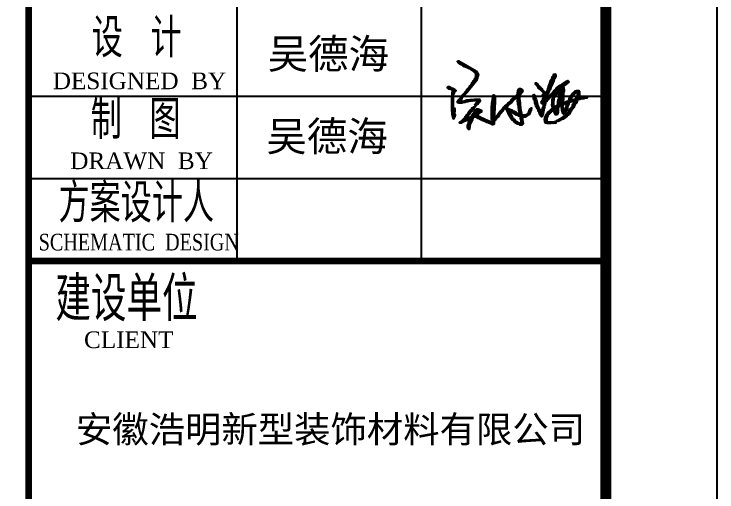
# Model space of a CAD drawing. Extents: x 14207793 to 14719554, y -1675802 to -1228715.
# Drawn here: x 14262700 to 14267167, y -1300814 to -1297776 of the extents above; entities that cross this region are included whole.
import ezdxf
from ezdxf.enums import TextEntityAlignment as Align

# ---------------------------------------------------------------- set-up
doc = ezdxf.new("R2010")
doc.units = 0
doc.header["$LTSCALE"] = 500
doc.header["$MEASUREMENT"] = 0
doc.layers.get('0').update_dxf_attribs({"linetype": 'CONTINUOUS'})
doc.layers.add('PUB_TITLE', color=4, linetype='CONTINUOUS')
doc.layers.add('TEXT', color=7, linetype='CONTINUOUS')
doc.styles.add('GHF', font='TIMES.TTF')
doc.styles.add('GL-H', font='simhei.ttf')
doc.styles.add('HZ', font='txt', dxfattribs={"width": 0.8, "bigfont": 'hztxt'})

# ---------------------------------------------------------------- blocks, each defined once
blk = doc.blocks.new('A$C334A6C43')
at = {"ltscale": 0.333333}
h = blk.add_hatch(dxfattribs=at)
h.set_pattern_fill('ANSI31', color=6, scale=240, style=0)
h.set_pattern_definition([(45, (-85016923.297, 23698189.083), (-21.213203436, 21.213203436), [])])
h.paths.add_polyline_path([(79, -690), (51, -725), (31, -773), (16, -808), (-41, -873), (-76, -937), (-117, -987), (-179, -1063), (-229, -1108), (-259, -1162), (-304, -1230), (-354, -1300), (-396, -1340), (-431, -1370), (-444, -1408), (-444, -1453), (-526, -1502), (-571, -1575), (-601, -1620), (-651, -1655), (-694, -1703), (-719, -1735), (-754, -1765), (-790, -1805), (-799, -1848), (-841, -1898), (-894, -1950), (-1025, -2113), (-1066, -2155), (-1081, -2208), (-1156, -2288), (-1134, -2338), (-1126, -2374), (-1071, -2385), (-1034, -2392), (-1001, -2390), (-899, -2390), (-833, -2392), (-747, -2374), (-679, -2360), (-581, -2340), (-524, -2323), (-446, -2308), (-369, -2298), (-311, -2285), (-237, -2248), (-159, -2245), (-106, -2242), (86, -2235), (134, -2235), (181, -2216), (293, -2216), (351, -2248), (321, -2303), (264, -2348), (254, -2392), (231, -2418), (171, -2485), (139, -2548), (211, -2629), (276, -2535), (386, -2440), (489, -2323), (531, -2220), (526, -2112), (436, -2108), (334, -2102), (151, -2095), (-56, -2123), (-231, -2138), (-451, -2160), (-699, -2245), (-916, -2245), (-826, -2028), (-458, -1628), (-129, -1228), (281, -728), (419, -270), (236, 2), (-1054, 755), (-1131, 722), (-1139, 685), (-1094, 612), (-1061, 572), (-1014, 545), (-949, 502), (-916, 465), (-861, 442), (-800, 418), (-744, 385), (-611, 308), (-550, 282), (-486, 258), (-414, 230), (-334, 185), (-156, 92), (-71, 42), (71, -42), (121, -118), (195, -137), (211, -230), (226, -318), (214, -382), (214, -428), (196, -488), (156, -563), (119, -620)])
h.paths.add_polyline_path([(-1589, -1995), (-1601, -2068), (-1601, -2185), (-1601, -2288), (-1601, -2373), (-1596, -2470), (-1596, -2540), (-1589, -2698), (-1589, -2795), (-1589, -2860), (-1579, -3008), (-1571, -3058), (-1571, -3155), (-1566, -3215), (-1556, -3265), (-1531, -3323), (-1511, -3392), (-1501, -3505), (-1456, -3570), (-1401, -3550), (-1374, -3485), (-1329, -3433), (-1299, -3288), (-1334, -3210), (-1334, -3150), (-1349, -3068), (-1324, -2993), (-1324, -2835), (-1354, -2785), (-1408, -2817), (-1451, -2713), (-1446, -2638), (-1446, -2533), (-1451, -2415), (-1451, -2312), (-1451, -2213), (-1451, -2110), (-1451, -1985), (-1446, -1918), (-1446, -1808), (-1376, -1660), (-1334, -1570), (-1279, -1498), (-1245, -1453), (-1324, -1405), (-1429, -1333), (-1464, -1315), (-1516, -1298), (-1559, -1273), (-1644, -1228), (-1676, -1220), (-1734, -1190), (-1824, -1190), (-1869, -1198), (-1911, -1260), (-1846, -1304), (-1783, -1347), (-1716, -1333), (-1636, -1380), (-1561, -1424), (-1511, -1455), (-1541, -1532), (-1564, -1650), (-1576, -1708), (-1571, -1838), (-1589, -1885), (-1589, -1938)])
h.paths.add_polyline_path([(2339, -2640), (2289, -2703), (2239, -2800), (2146, -2862), (2091, -2938), (2056, -2972), (2036, -3002), (1994, -3040), (1961, -3083), (1933, -3119), (1889, -3185), (1816, -3292), (1799, -3348), (1729, -3403), (1674, -3465), (1619, -3505), (1619, -3462), (1619, -3388), (1619, -3325), (1619, -3288), (1609, -3240), (1599, -3200), (1619, -3115), (1619, -3040), (1621, -2968), (1624, -2925), (1629, -2848), (1629, -2788), (1631, -2608), (1644, -2528), (1654, -2448), (1646, -2355), (1659, -2293), (1661, -2251), (1664, -2195), (1669, -2080), (1669, -1990), (1656, -1913), (1656, -1860), (1601, -1802), (1541, -1785), (1486, -1942), (1456, -2150), (1416, -2410), (1414, -2510), (1389, -2678), (1389, -2798), (1374, -2930), (1374, -3080), (1374, -3238), (1379, -3450), (1384, -3525), (1391, -3598), (1411, -3685), (1429, -3755), (1379, -3772), (1264, -3740), (1096, -3668), (911, -3592), (766, -3520), (574, -3435), (309, -3303), (309, -3233), (399, -3233), (441, -3161), (509, -3128), (641, -3063), (641, -2982), (641, -2915), (559, -2885), (474, -2855), (406, -2831), (351, -2825), (279, -2817), (249, -2850), (199, -2905), (144, -2982), (91, -3068), (31, -3152), (-71, -3285), (-71, -3375), (-194, -3408), (-326, -3462), (-471, -3534), (-539, -3534), (-474, -3480), (-386, -3408), (-344, -3303), (-249, -3208), (-141, -3058), (-2, -2935), (84, -2812), (211, -2629), (41, -2665), (-14, -2713), (-66, -2743), (-66, -2810), (-126, -2870), (-222, -2945), (-264, -3003), (-331, -3096), (-376, -3158), (-416, -3212), (-459, -3248), (-481, -3305), (-566, -3383), (-571, -3433), (-621, -3488), (-664, -3540), (-741, -3610), (-799, -3673), (-854, -3708), (-879, -3738), (-931, -3765), (-937, -3795), (-986, -3810), (-959, -3898), (-931, -3898), (-864, -3893), (-811, -3865), (-766, -3838), (-721, -3805), (-694, -3785), (-619, -3768), (-586, -3745), (-536, -3730), (-499, -3713), (-449, -3685), (-419, -3670), (-369, -3648), (-339, -3618), (-311, -3575), (-231, -3572), (-261, -3633), (-284, -3683), (-294, -3745), (-316, -3822), (-321, -3893), (-381, -3990), (-404, -4060), (-404, -4158), (-404, -4220), (-391, -4270), (-334, -4356), (-269, -4368), (-256, -4298), (-231, -4172), (-224, -4123), (-181, -3925), (-111, -3778), (-45, -3691), (-29, -3633), (-16, -3585), (-1, -3530), (34, -3488), (66, -3440), (114, -3440), (191, -3440), (239, -3443), (271, -3458), (304, -3480), (336, -3505), (381, -3535), (446, -3553), (529, -3588), (599, -3637), (631, -3650), (709, -3683), (751, -3720), (824, -3738), (879, -3768), (939, -3782), (979, -3820), (1021, -3840), (1126, -3858), (1199, -3895), (1249, -3908), (1306, -3925), (1369, -3957), (1396, -3972), (1462, -4010), (1534, -3985), (1576, -3970), (1586, -3925), (1591, -3868), (1594, -3800), (1616, -3765), (1659, -3680), (1679, -3653), (1689, -3620), (1764, -3568), (1826, -3478), (1919, -3400), (1959, -3330), (1984, -3263), (2029, -3218), (2074, -3172), (2139, -3108), (2171, -3045), (2216, -2985), (2249, -2940), (2314, -2875), (2352, -2826), (2389, -2810), (2464, -2776), (2481, -2776), (2516, -2670), (2569, -2643), (2631, -2590), (2684, -2525), (2736, -2465), (2821, -2412), (2894, -2353), (2926, -2298), (2984, -2245), (3034, -2188), (3066, -2158), (3099, -2138), (3129, -2102), (3161, -2072), (3186, -2040), (3241, -2000), (3264, -1968), (3278, -1946), (3302, -1941), (3309, -1970), (3319, -2012), (3318, -2042), (3316, -2088), (3314, -2170), (3324, -2220), (3329, -2283), (3351, -2370), (3351, -2428), (3349, -2482), (3369, -2580), (3394, -2610), (3394, -2670), (3391, -2755), (3415, -2824), (3416, -2858), (3419, -2910), (3446, -2988), (3491, -3130), (3491, -3193), (3412, -3180), (3336, -3143), (3281, -3115), (3186, -3053), (3139, -3018), (3104, -3002), (3056, -3006), (3031, -2985), (2955, -2921), (2894, -2895), (2811, -2860), (2711, -2833), (2659, -2810), (2616, -2790), (2551, -2758), (2499, -2755), (2464, -2798), (2464, -2838), (2479, -2875), (2514, -2928), (2562, -3002), (2579, -3040), (2604, -3095), (2626, -3150), (2654, -3208), (2674, -3258), (2694, -3305), (2719, -3338), (2744, -3383), (2771, -3420), (2794, -3465), (2816, -3505), (2854, -3560), (2904, -3615), (2929, -3660), (2964, -3700), (3016, -3745), (3059, -3798), (3091, -3828), (3134, -3850), (3181, -3883), (3216, -3905), (3257, -3948), (3326, -3960), (3397, -3972), (3444, -3992), (3484, -4010), (3504, -4042), (3536, -4042), (3604, -4042), (3669, -4010), (3711, -3963), (3729, -3883), (3724, -3792), (3716, -3750), (3701, -3688), (3694, -3638), (3694, -3588), (3679, -3445), (3721, -3453), (3771, -3438), (3846, -3433), (3889, -3433), (3972, -3399), (4064, -3335), (4114, -3300), (4184, -3263), (4211, -3223), (4229, -3175), (4269, -3098), (4284, -3053), (4341, -2968), (4363, -2760), (4243, -2856), (4221, -2908), (4164, -3040), (4146, -3108), (4074, -3193), (3969, -3273), (3749, -3273), (3654, -3273), (3626, -3215), (3616, -3130), (3601, -3030), (3564, -2930), (3552, -2794), (3539, -2705), (3525, -2615), (3516, -2515), (3509, -2433), (3509, -2375), (3504, -2290), (3496, -2188), (3479, -2085), (3479, -2035), (3479, -1880), (3499, -1778), (3499, -1738), (3563, -1729), (3621, -1660), (3684, -1585), (3704, -1488), (3684, -1450), (3654, -1385), (3606, -1333), (3544, -1308), (3439, -1301), (3404, -1352), (3336, -1453), (3314, -1645), (3311, -1762), (3247, -1818), (3145, -1902), (2989, -2030), (2876, -2123), (2838, -2187), (2774, -2248), (2691, -2325), (2609, -2412), (2501, -2518), (2389, -2608)])
h.paths.add_polyline_path([(2706, -2998), (2764, -3030), (2789, -3043), (2831, -3058), (2871, -3078), (2918, -3109), (2954, -3132), (3004, -3165), (3029, -3165), (3059, -3185), (3091, -3208), (3129, -3208), (3151, -3238), (3172, -3266), (3198, -3275), (3226, -3285), (3284, -3305), (3344, -3330), (3366, -3345), (3396, -3370), (3489, -3375), (3529, -3395), (3534, -3443), (3534, -3498), (3544, -3563), (3561, -3628), (3581, -3695), (3589, -3770), (3586, -3825), (3586, -3848), (3546, -3870), (3524, -3870), (3486, -3865), (3451, -3860), (3396, -3848), (3374, -3835), (3341, -3808), (3319, -3795), (3274, -3768), (3224, -3748), (3189, -3722), (3169, -3702), (3144, -3673), (3126, -3642), (3086, -3602), (3041, -3575), (3009, -3528), (2989, -3502), (2969, -3483), (2931, -3415), (2914, -3392), (2889, -3350), (2886, -3318), (2856, -3275), (2816, -3230), (2811, -3200), (2796, -3170), (2776, -3143), (2759, -3112), (2749, -3093), (2739, -3068), (2706, -3030)], flags=16)
h.paths.add_polyline_path([(451, -3002), (431, -3022), (409, -3045), (369, -3073), (319, -3119), (284, -3135), (261, -3145), (183, -3178), (236, -3080), (261, -3050), (296, -3010), (336, -2985), (406, -2952), (426, -2943), (439, -2970)], flags=16)
h.paths.add_polyline_path([(4736, -2152), (4644, -1982), (4639, -1935), (4616, -1850), (4601, -1798), (4561, -1755), (4474, -1778), (4481, -1819), (4486, -1868), (4491, -1918), (4501, -1985), (4511, -2058), (4539, -2130), (4574, -2210), (4601, -2320), (4619, -2388), (4639, -2460), (4666, -2540), (4686, -2600), (4719, -2678), (4751, -2745), (4791, -2810), (4824, -2862), (4846, -2920), (4863, -2975), (4886, -3020), (4929, -3103), (4956, -3170), (4986, -3218), (5004, -3285), (5049, -3362), (5101, -3408), (5151, -3395), (5189, -3353), (5204, -3310), (5224, -3228), (5239, -3180), (5257, -3051), (5264, -3005), (5269, -2972), (5269, -2922), (5284, -2858), (5324, -2728), (5329, -2655), (5366, -2578), (5406, -2360), (5434, -2305), (5494, -2265), (5546, -2213), (5571, -2170), (5616, -2135), (5684, -2078), (5734, -2005), (5806, -1928), (5849, -1880), (5869, -1845), (5904, -1808), (5984, -1743), (6021, -1712), (6054, -1672), (6091, -1615), (6151, -1544), (6202, -1499), (6271, -1438), (6339, -1360), (6359, -1333), (6384, -1293), (6421, -1253), (6449, -1248), (6476, -1220), (6479, -1162), (6574, -1162), (6574, -1255), (6489, -1350), (6366, -1480), (6279, -1570), (6214, -1620), (6179, -1684), (6084, -1778), (6011, -1883), (5959, -1968), (5908, -2121), (5899, -2228), (5886, -2373), (5881, -2540), (5924, -2753), (5869, -2798), (5789, -2880), (5659, -3018), (5561, -3083), (5401, -3315), (5381, -3439), (5359, -3510), (5326, -3605), (5359, -3755), (5404, -3880), (5534, -3918), (5671, -3918), (5796, -3918), (6031, -3893), (6169, -3893), (6201, -3800), (6279, -3763), (6404, -3735), (6559, -3650), (6724, -3585), (6796, -3548), (6879, -3468), (7001, -3368), (7089, -3288), (7159, -3238), (7234, -3132), (7266, -3050), (7299, -2998), (7346, -2938), (7411, -2855), (7459, -2792), (7499, -2720), (7586, -2533), (7619, -2495), (7696, -2400), (7726, -2333), (7783, -2144), (7846, -2138), (7949, -2128), (8054, -2080), (8116, -2080), (8244, -2080), (8354, -2030), (8479, -2030), (8504, -1955), (8457, -1890), (8249, -1898), (8104, -1903), (8041, -1903), (7961, -1960), (7869, -1960), (7909, -1845), (7939, -1770), (7939, -1678), (7931, -1558), (7891, -1465), (7824, -1448), (7714, -1448), (7604, -1495), (7499, -1598), (7414, -1668), (7351, -1743), (7294, -1840), (7206, -1955), (7171, -2048), (7161, -2110), (7056, -2260), (6976, -2260), (6844, -2318), (6704, -2353), (6721, -2265), (6729, -2105), (6729, -2008), (6729, -1890), (6729, -1800), (6729, -1683), (6774, -1566), (6779, -1495), (6779, -1430), (6769, -1253), (6752, -1158), (6824, -1097), (6891, -1040), (7036, -918), (7114, -875), (7151, -802), (7058, -726), (6956, -775), (6884, -810), (6669, -952), (6489, -1063), (6346, -1170), (6216, -1270), (6159, -1355), (6001, -1508), (5871, -1678), (5736, -1785), (5654, -1895), (5571, -2018), (5476, -2035), (5476, -1990), (5521, -1830), (5621, -1635), (5664, -1520), (5736, -1413), (5795, -1245), (5828, -1173), (5894, -1032), (5944, -925), (5994, -818), (6051, -652), (6089, -560), (6159, -408), (6174, -323), (6109, -228), (6031, -233), (5986, -308), (5916, -422), (5871, -565), (5756, -730), (5751, -840), (5714, -925), (5686, -1028), (5621, -1170), (5596, -1268), (5576, -1345), (5556, -1423), (5514, -1510), (5431, -1638), (5376, -1588), (5304, -1530), (5226, -1462), (5171, -1398), (5129, -1315), (5021, -1213), (4954, -1150), (4909, -1078), (4841, -992), (4714, -895), (4651, -890), (4651, -960), (4689, -1022), (4734, -1085), (4826, -1182), (4861, -1280), (4995, -1379), (5084, -1468), (5166, -1550), (5259, -1668), (5278, -1735), (5149, -1813), (5201, -1813), (5355, -1813), (5314, -1880), (5274, -1945), (5221, -2023), (5191, -2095), (5161, -2173), (5084, -2275), (5114, -2345), (5114, -2433), (5211, -2470), (5211, -2412), (5284, -2412), (5249, -2618), (5226, -2680), (5186, -2768), (5166, -2833), (5134, -2935), (5098, -3017), (5114, -3086), (5060, -3086), (5046, -3028), (5025, -2935), (4971, -2855), (4905, -2757), (4884, -2703), (4834, -2575), (4806, -2473), (4781, -2370), (4749, -2280)])
h.paths.add_polyline_path([(6001, -2288), (6006, -2255), (6006, -2220), (6011, -2188), (6014, -2140), (6019, -2102), (6026, -2060), (6031, -2040), (6079, -1980), (6104, -1953), (6144, -1895), (6171, -1855), (6186, -1835), (6194, -1815), (6249, -1760), (6269, -1728), (6289, -1688), (6304, -1665), (6334, -1645), (6334, -1615), (6421, -1542), (6466, -1485), (6479, -1548), (6469, -1605), (6454, -1660), (6454, -1708), (6454, -1748), (6409, -1805), (6409, -1848), (6409, -1893), (6391, -1950), (6389, -2012), (6384, -2055), (6349, -2125), (6349, -2170), (6341, -2210), (6328, -2267), (6319, -2335), (6309, -2408), (6296, -2488), (6284, -2578), (6246, -2585), (6176, -2605), (6149, -2638), (6101, -2648), (6051, -2658), (6031, -2615), (6006, -2533), (6006, -2500), (6004, -2452), (5999, -2420), (5999, -2385), (6001, -2305)], flags=16)
h.paths.add_polyline_path([(5696, -3180), (5749, -3138), (5786, -3093), (5834, -3045), (5876, -3022), (5911, -3000), (5946, -2953), (6011, -3000), (6034, -3032), (6054, -3083), (6071, -3130), (6091, -3165), (6114, -3218), (6141, -3263), (6211, -3275), (6246, -3258), (6304, -3228), (6329, -3148), (6344, -3098), (6344, -3030), (6341, -2995), (6341, -2920), (6354, -2840), (6352, -2761), (6404, -2710), (6444, -2670), (6479, -2635), (6524, -2628), (6564, -2628), (6580, -2677), (6586, -2713), (6597, -2774), (6604, -2818), (6618, -2908), (6618, -2950), (6639, -3002), (6661, -3060), (6666, -3105), (6669, -3145), (6728, -3212), (6799, -3205), (6852, -3129), (6869, -3098), (6914, -3015), (6941, -2970), (6989, -2937), (7001, -2889), (7009, -2855), (7029, -2770), (7041, -2703), (7049, -2658), (7061, -2623), (7096, -2550), (7114, -2518), (7131, -2478), (7144, -2415), (7169, -2390), (7204, -2355), (7246, -2338), (7301, -2315), (7346, -2300), (7394, -2288), (7456, -2283), (7564, -2232), (7542, -2263), (7533, -2321), (7496, -2385), (7476, -2420), (7476, -2470), (7438, -2470), (7416, -2548), (7398, -2610), (7361, -2670), (7316, -2743), (7257, -2784), (7221, -2846), (7176, -2922), (7137, -2990), (7099, -3035), (7041, -3103), (6976, -3152), (6954, -3208), (6879, -3263), (6844, -3313), (6779, -3353), (6751, -3378), (6711, -3428), (6639, -3455), (6560, -3517), (6524, -3548), (6489, -3578), (6451, -3578), (6419, -3605), (6364, -3633), (6334, -3653), (6268, -3667), (6221, -3702), (6191, -3725), (6134, -3758), (6076, -3770), (6021, -3780), (5996, -3790), (5969, -3790), (5881, -3795), (5856, -3795), (5826, -3795), (5766, -3795), (5724, -3795), (5694, -3795), (5646, -3792), (5596, -3790), (5529, -3780), (5499, -3745), (5499, -3715), (5499, -3658), (5496, -3605), (5499, -3560), (5501, -3510), (5511, -3483), (5526, -3458), (5548, -3419), (5556, -3383), (5569, -3328), (5619, -3275), (5644, -3243), (5676, -3205)], flags=16)
h.paths.add_polyline_path([(6119, -2822), (6164, -2795), (6194, -2778), (6219, -2775), (6234, -2805), (6229, -2828), (6229, -2858), (6221, -2890), (6219, -2930), (6211, -2960), (6201, -2995), (6179, -2989), (6172, -2987), (6149, -2938), (6129, -2898), (6116, -2853)], flags=16)
h.paths.add_polyline_path([(6426, -2448), (6436, -2405), (6441, -2368), (6441, -2318), (6449, -2252), (6454, -2223), (6459, -2170), (6461, -2138), (6464, -2105), (6469, -2075), (6479, -2040), (6489, -1990), (6501, -1958), (6501, -1890), (6499, -1793), (6514, -1738), (6519, -1712), (6532, -1677), (6540, -1619), (6524, -1558), (6571, -1472), (6604, -1432), (6626, -1432), (6636, -1470), (6616, -1522), (6621, -1577), (6606, -1615), (6591, -1680), (6579, -1735), (6579, -1795), (6579, -1840), (6571, -1895), (6569, -1935), (6566, -1970), (6561, -2023), (6554, -2075), (6551, -2123), (6551, -2173), (6546, -2248), (6546, -2312), (6546, -2368), (6549, -2418), (6544, -2452), (6499, -2475), (6464, -2495), (6421, -2500)], flags=16)
h.paths.add_polyline_path([(6729, -2552), (6771, -2515), (6839, -2475), (6874, -2452), (6916, -2425), (6946, -2438), (6974, -2475), (6949, -2522), (6921, -2592), (6909, -2668), (6891, -2708), (6866, -2748), (6844, -2820), (6824, -2878), (6797, -2920), (6754, -2860), (6754, -2812), (6754, -2772), (6754, -2740), (6749, -2695), (6744, -2638), (6744, -2590)], flags=16)
h.paths.add_polyline_path([(7259, -2160), (7259, -2112), (7304, -2050), (7339, -1998), (7366, -1953), (7416, -1901), (7441, -1868), (7466, -1835), (7519, -1780), (7551, -1735), (7595, -1674), (7631, -1650), (7661, -1630), (7691, -1602), (7766, -1562), (7786, -1618), (7784, -1655), (7784, -1688), (7784, -1722), (7771, -1773), (7769, -1818), (7721, -1860), (7721, -1915), (7696, -1945), (7694, -1975), (7679, -2015), (7679, -2045), (7611, -2078), (7571, -2095), (7524, -2095), (7414, -2123), (7359, -2140), (7324, -2140), (7291, -2160)], flags=16)
at = {"color": 6, "ltscale": 0.333333}
for points in [[(-1054, 755), (236, 2), (419, -270), (281, -728), (-129, -1228), (-458, -1628), (-826, -2028), (-916, -2245), (-699, -2245), (-451, -2160), (-231, -2138), (-56, -2123), (151, -2095), (334, -2102), (436, -2108), (526, -2112), (531, -2220), (489, -2323), (386, -2440), (276, -2535), (84, -2812), (-2, -2935), (-141, -3058), (-249, -3208), (-344, -3303), (-386, -3408), (-474, -3480), (-539, -3534), (-471, -3534), (-326, -3462), (-194, -3408), (-71, -3375), (-71, -3285), (31, -3152), (91, -3068), (144, -2982), (199, -2905), (249, -2850), (249, -2850), (279, -2817), (351, -2825), (406, -2831), (474, -2855), (559, -2885), (641, -2915), (641, -2915), (641, -2982), (641, -3063), (509, -3128), (441, -3161), (399, -3233), (309, -3233), (309, -3303), (309, -3303), (574, -3435), (766, -3520), (911, -3592), (1096, -3668), (1264, -3740), (1379, -3772), (1429, -3755), (1411, -3685), (1391, -3598), (1384, -3525), (1379, -3450), (1374, -3238), (1374, -3080), (1374, -2930), (1389, -2798), (1389, -2678), (1414, -2510), (1416, -2410), (1456, -2150), (1486, -1942), (1541, -1785), (1601, -1802), (1656, -1860), (1656, -1913), (1669, -1990), (1669, -2080), (1664, -2195), (1661, -2251), (1659, -2293), (1646, -2355), (1654, -2448), (1644, -2528), (1631, -2608), (1629, -2788), (1629, -2848), (1624, -2925), (1621, -2968), (1619, -3040), (1619, -3115), (1599, -3200), (1609, -3240), (1619, -3288), (1619, -3325), (1619, -3388), (1619, -3462), (1619, -3505), (1674, -3465), (1729, -3403), (1799, -3348), (1816, -3292), (1889, -3185), (1933, -3119), (1961, -3083), (1994, -3040), (2036, -3002), (2056, -2972), (2091, -2938), (2146, -2862), (2239, -2800), (2289, -2703), (2289, -2703), (2339, -2640), (2339, -2640), (2339, -2640), (2389, -2608), (2389, -2608), (2501, -2518), (2609, -2412), (2691, -2325), (2774, -2248), (2838, -2187), (2876, -2123), (2989, -2030), (3145, -1902), (3247, -1818), (3311, -1762), (3314, -1645), (3336, -1453), (3404, -1352), (3439, -1301), (3544, -1308), (3606, -1333), (3654, -1385), (3684, -1450), (3684, -1450), (3704, -1488), (3704, -1488), (3684, -1585), (3684, -1585), (3621, -1660), (3621, -1660), (3563, -1729), (3499, -1738), (3499, -1778), (3479, -1880), (3479, -2035), (3479, -2085), (3496, -2188), (3504, -2290), (3509, -2375), (3509, -2433), (3516, -2515), (3525, -2615), (3539, -2705), (3552, -2794), (3564, -2930), (3601, -3030), (3616, -3130), (3626, -3215), (3654, -3273), (3749, -3273), (3749, -3273), (3969, -3273), (3969, -3273), (4074, -3193), (4074, -3193), (4146, -3108), (4164, -3040), (4221, -2908), (4243, -2856), (4363, -2760), (4363, -2760), (4363, -2760), (4341, -2968), (4284, -3053), (4269, -3098), (4229, -3175), (4211, -3223), (4184, -3263), (4114, -3300), (4064, -3335), (3972, -3399), (3972, -3399), (3889, -3433), (3846, -3433), (3846, -3433), (3771, -3438), (3721, -3453), (3721, -3453), (3679, -3445), (3694, -3588), (3694, -3638), (3701, -3688), (3716, -3750), (3724, -3792), (3729, -3883), (3711, -3963), (3711, -3963), (3669, -4010), (3669, -4010), (3604, -4042), (3536, -4042), (3504, -4042), (3484, -4010), (3484, -4010), (3444, -3992), (3444, -3992), (3397, -3972), (3397, -3972), (3326, -3960), (3257, -3948), (3257, -3948), (3257, -3948), (3216, -3905), (3216, -3905), (3181, -3883), (3134, -3850), (3091, -3828), (3059, -3798), (3059, -3798), (3016, -3745), (3016, -3745), (2964, -3700), (2929, -3660), (2904, -3615), (2904, -3615), (2854, -3560), (2854, -3560), (2816, -3505), (2794, -3465), (2771, -3420), (2744, -3383), (2719, -3338), (2694, -3305), (2674, -3258), (2654, -3208), (2626, -3150), (2604, -3095), (2579, -3040), (2562, -3002), (2514, -2928), (2479, -2875), (2464, -2838), (2464, -2798), (2464, -2798), (2499, -2755), (2551, -2758), (2616, -2790), (2659, -2810), (2711, -2833), (2811, -2860), (2894, -2895), (2955, -2921), (2955, -2921), (3031, -2985), (3031, -2985), (3056, -3006), (3104, -3002), (3139, -3018), (3186, -3053), (3186, -3053), (3281, -3115), (3281, -3115), (3336, -3143), (3412, -3180), (3412, -3180), (3491, -3193), (3491, -3130), (3446, -2988), (3419, -2910), (3416, -2858), (3415, -2824), (3391, -2755), (3394, -2670), (3394, -2610), (3369, -2580), (3349, -2482), (3351, -2428), (3351, -2370), (3329, -2283), (3324, -2220), (3314, -2170), (3316, -2088), (3318, -2042), (3319, -2012), (3309, -1970), (3302, -1941), (3278, -1946), (3264, -1968), (3241, -2000), (3241, -2000), (3186, -2040), (3186, -2040), (3161, -2072), (3161, -2072), (3129, -2102), (3129, -2102), (3099, -2138), (3099, -2138), (3066, -2158), (3066, -2158), (3066, -2158), (3034, -2188), (3034, -2188), (2984, -2245), (2984, -2245), (2926, -2298), (2926, -2298), (2894, -2353), (2894, -2353), (2894, -2353), (2821, -2412), (2821, -2412), (2736, -2465), (2736, -2465), (2684, -2525), (2684, -2525), (2631, -2590), (2631, -2590), (2569, -2643), (2569, -2643), (2516, -2670), (2516, -2670), (2481, -2776), (2464, -2776), (2389, -2810), (2352, -2826), (2352, -2826), (2314, -2875), (2314, -2875), (2249, -2940), (2249, -2940), (2216, -2985), (2216, -2985), (2171, -3045), (2171, -3045), (2139, -3108), (2139, -3108), (2074, -3172), (2029, -3218), (1984, -3263), (1959, -3330), (1959, -3330), (1919, -3400), (1919, -3400), (1826, -3478), (1826, -3478), (1764, -3568), (1689, -3620), (1679, -3653), (1659, -3680), (1616, -3765), (1594, -3800), (1591, -3868), (1591, -3868), (1586, -3925), (1576, -3970), (1534, -3985), (1462, -4010), (1396, -3972), (1369, -3957), (1306, -3925), (1306, -3925), (1249, -3908), (1249, -3908), (1199, -3895), (1199, -3895), (1199, -3895), (1126, -3858), (1021, -3840), (979, -3820), (979, -3820), (939, -3782), (879, -3768), (879, -3768), (824, -3738), (751, -3720), (751, -3720), (709, -3683), (709, -3683), (631, -3650), (599, -3637), (599, -3637), (529, -3588), (529, -3588), (446, -3553), (381, -3535), (381, -3535), (336, -3505), (304, -3480), (271, -3458), (239, -3443), (191, -3440), (114, -3440), (66, -3440), (66, -3440), (34, -3488), (-1, -3530), (-16, -3585), (-29, -3633), (-45, -3691), (-45, -3691), (-111, -3778), (-181, -3925), (-181, -3925), (-224, -4123), (-231, -4172), (-256, -4298), (-269, -4368), (-334, -4356), (-334, -4356), (-391, -4270), (-404, -4220), (-404, -4158), (-404, -4060), (-381, -3990), (-321, -3893), (-316, -3822), (-294, -3745), (-284, -3683), (-261, -3633), (-261, -3633), (-231, -3572), (-246, -3602), (-261, -3633), (-231, -3572), (-311, -3575), (-339, -3618), (-369, -3648), (-419, -3670), (-449, -3685), (-499, -3713), (-536, -3730), (-586, -3745), (-619, -3768), (-694, -3785), (-721, -3805), (-766, -3838), (-811, -3865), (-864, -3893), (-931, -3898), (-959, -3898), (-959, -3898), (-986, -3810), (-937, -3795), (-931, -3765), (-879, -3738), (-854, -3708), (-799, -3673), (-799, -3673), (-741, -3610), (-741, -3610), (-664, -3540), (-621, -3488), (-571, -3433), (-566, -3383), (-566, -3383), (-481, -3305), (-481, -3305), (-459, -3248), (-416, -3212), (-416, -3212), (-376, -3158), (-331, -3096), (-264, -3003), (-264, -3003), (-222, -2945), (-222, -2945), (-126, -2870), (-66, -2810), (-66, -2743), (-14, -2713), (-14, -2713), (41, -2665), (211, -2629), (139, -2548), (171, -2485), (231, -2418), (254, -2392), (264, -2348), (264, -2348), (264, -2348), (321, -2303), (321, -2303), (321, -2303), (351, -2248), (351, -2248), (293, -2216), (293, -2216), (181, -2216), (181, -2216), (134, -2235), (86, -2235), (86, -2235), (-106, -2242), (-159, -2245), (-237, -2248), (-311, -2285), (-369, -2298), (-369, -2298), (-446, -2308), (-524, -2323), (-524, -2323), (-581, -2340), (-679, -2360), (-747, -2374), (-833, -2392), (-899, -2390), (-1001, -2390), (-1034, -2392), (-1071, -2385), (-1126, -2374), (-1134, -2338), (-1134, -2338), (-1156, -2288), (-1156, -2288), (-1081, -2208), (-1081, -2208), (-1066, -2155), (-1025, -2113), (-894, -1950), (-841, -1898), (-799, -1848), (-790, -1805), (-754, -1765), (-719, -1735), (-694, -1703), (-694, -1703), (-651, -1655), (-651, -1655), (-601, -1620), (-571, -1575), (-571, -1575), (-526, -1502), (-444, -1453), (-444, -1408), (-431, -1370), (-396, -1340), (-354, -1300), (-354, -1300), (-304, -1230), (-259, -1162), (-229, -1108), (-179, -1063), (-179, -1063), (-117, -987), (-76, -937), (-41, -873), (-41, -873), (16, -808), (31, -773), (51, -725), (79, -690), (79, -690), (119, -620), (156, -563), (196, -488), (214, -428), (214, -382), (226, -318), (211, -230), (195, -137), (121, -118), (71, -42), (71, -42), (-71, 42), (-71, 42), (-156, 92), (-156, 92), (-334, 185), (-414, 230), (-486, 258), (-550, 282), (-611, 308), (-611, 308), (-744, 385), (-800, 418), (-861, 442), (-916, 465), (-949, 502), (-1014, 545), (-1061, 572), (-1094, 612), (-1094, 612), (-1139, 685), (-1139, 685), (-1131, 722), (-1054, 755), (-1026, 739)], [(6271, -1438), (6202, -1499), (6151, -1544), (6151, -1544), (6091, -1615), (6054, -1672), (6021, -1712), (5984, -1743), (5904, -1808), (5869, -1845), (5849, -1880), (5806, -1928), (5734, -2005), (5684, -2078), (5684, -2078), (5616, -2135), (5571, -2170), (5546, -2213), (5546, -2213), (5494, -2265), (5434, -2305), (5406, -2360), (5366, -2578), (5329, -2655), (5324, -2728), (5324, -2728), (5284, -2858), (5269, -2922), (5269, -2972), (5264, -3005), (5257, -3051), (5257, -3051), (5239, -3180), (5224, -3228), (5224, -3228), (5204, -3310), (5189, -3353), (5189, -3353), (5151, -3395), (5151, -3395), (5101, -3408), (5049, -3362), (5049, -3362), (5004, -3285), (4986, -3218), (4956, -3170), (4929, -3103), (4886, -3020), (4863, -2975), (4846, -2920), (4824, -2862), (4791, -2810), (4751, -2745), (4719, -2678), (4686, -2600), (4666, -2540), (4639, -2460), (4619, -2388), (4601, -2320), (4574, -2210), (4539, -2130), (4511, -2058), (4501, -1985), (4491, -1918), (4486, -1868), (4481, -1819), (4474, -1778), (4561, -1755), (4601, -1798), (4616, -1850), (4639, -1935), (4644, -1982), (4736, -2152), (4749, -2280), (4781, -2370), (4806, -2473), (4834, -2575), (4884, -2703), (4905, -2757), (4971, -2855), (5025, -2935), (5046, -3028), (5060, -3086), (5114, -3086), (5098, -3017), (5134, -2935), (5166, -2833), (5186, -2768), (5226, -2680), (5249, -2618), (5284, -2412), (5211, -2412), (5211, -2470), (5114, -2433), (5114, -2345), (5084, -2275), (5084, -2275), (5084, -2275), (5161, -2173), (5191, -2095), (5191, -2095), (5221, -2023), (5274, -1945), (5274, -1945), (5314, -1880), (5355, -1813), (5355, -1813), (5201, -1813), (5149, -1813), (5149, -1813), (5278, -1735), (5259, -1668), (5259, -1668), (5166, -1550), (5166, -1550), (5084, -1468), (4995, -1379), (4861, -1280), (4826, -1182), (4826, -1182), (4734, -1085), (4689, -1022), (4651, -960), (4651, -890), (4714, -895), (4714, -895), (4841, -992), (4841, -992), (4841, -992), (4909, -1078), (4954, -1150), (4954, -1150), (5021, -1213), (5021, -1213), (5129, -1315), (5129, -1315), (5171, -1398), (5171, -1398), (5226, -1462), (5226, -1462), (5304, -1530), (5304, -1530), (5376, -1588), (5376, -1588), (5431, -1638), (5431, -1638), (5514, -1510), (5514, -1510), (5556, -1423), (5556, -1423), (5576, -1345), (5596, -1268), (5621, -1170), (5621, -1170), (5621, -1170), (5686, -1028), (5714, -925), (5751, -840), (5756, -730), (5871, -565), (5871, -565), (5916, -422), (5916, -422), (5986, -308), (6031, -233), (6031, -233), (6109, -228), (6174, -323), (6174, -323), (6159, -408), (6089, -560), (6089, -560), (6051, -652), (5994, -818), (5944, -925), (5894, -1032), (5828, -1173), (5828, -1173), (5795, -1245), (5795, -1245), (5736, -1413), (5736, -1413), (5664, -1520), (5664, -1520), (5621, -1635), (5621, -1635), (5521, -1830), (5521, -1830), (5476, -1990), (5476, -1990), (5476, -2035), (5571, -2018), (5654, -1895), (5736, -1785), (5736, -1785), (5871, -1678), (6001, -1508), (6001, -1508), (6159, -1355), (6216, -1270), (6346, -1170), (6489, -1063), (6669, -952), (6669, -952), (6884, -810), (6956, -775), (7058, -726), (7058, -726), (7151, -802), (7114, -875), (7114, -875), (7036, -918), (7036, -918), (6891, -1040), (6824, -1097), (6752, -1158), (6769, -1253), (6779, -1430), (6779, -1495), (6774, -1566), (6729, -1683), (6729, -1800), (6729, -1890), (6729, -2008), (6729, -2105), (6721, -2265), (6721, -2265), (6704, -2353), (6704, -2353), (6844, -2318), (6844, -2318), (6976, -2260), (7056, -2260), (7056, -2260), (7056, -2260), (7161, -2110), (7171, -2048), (7206, -1955), (7206, -1955), (7294, -1840), (7294, -1840), (7351, -1743), (7414, -1668), (7414, -1668), (7499, -1598), (7499, -1598), (7604, -1495), (7604, -1495), (7714, -1448), (7714, -1448), (7824, -1448), (7824, -1448), (7891, -1465), (7891, -1465), (7931, -1558), (7931, -1558), (7939, -1678), (7939, -1770), (7909, -1845), (7869, -1960), (7961, -1960), (8041, -1903), (8104, -1903), (8249, -1898), (8457, -1890), (8457, -1890), (8457, -1890), (8504, -1955), (8479, -2030), (8479, -2030), (8479, -2030), (8479, -2030), (8354, -2030), (8244, -2080), (8116, -2080), (8054, -2080), (8054, -2080), (7949, -2128), (7846, -2138), (7846, -2138), (7783, -2144), (7726, -2333), (7696, -2400), (7696, -2400), (7619, -2495), (7586, -2533), (7499, -2720), (7459, -2792), (7459, -2792), (7411, -2855), (7346, -2938), (7299, -2998), (7266, -3050), (7234, -3132), (7234, -3132), (7159, -3238), (7089, -3288), (7001, -3368), (7001, -3368), (7001, -3368), (7001, -3368), (6879, -3468), (6879, -3468), (6796, -3548), (6724, -3585), (6724, -3585), (6559, -3650), (6559, -3650), (6404, -3735), (6404, -3735), (6279, -3763), (6201, -3800), (6169, -3893), (6169, -3893), (6031, -3893), (5796, -3918), (5671, -3918), (5671, -3918), (5534, -3918), (5534, -3918), (5404, -3880), (5404, -3880), (5359, -3755), (5326, -3605), (5326, -3605), (5359, -3510), (5381, -3439), (5381, -3439), (5401, -3315), (5561, -3083), (5659, -3018), (5789, -2880), (5789, -2880), (5869, -2798), (5924, -2753), (5881, -2540), (5886, -2373), (5899, -2228), (5908, -2121), (5908, -2121), (5959, -1968), (6011, -1883), (6084, -1778), (6084, -1778), (6179, -1684), (6214, -1620), (6214, -1620), (6279, -1570), (6366, -1480), (6366, -1480), (6489, -1350), (6574, -1255), (6574, -1162), (6479, -1162), (6476, -1220), (6449, -1248), (6449, -1248), (6421, -1253), (6421, -1253), (6421, -1253), (6384, -1293), (6384, -1293), (6359, -1333), (6359, -1333), (6339, -1360), (6271, -1438)], [(-1869, -1198), (-1911, -1260), (-1846, -1304), (-1783, -1347), (-1716, -1333), (-1716, -1333), (-1716, -1333), (-1636, -1380), (-1561, -1424), (-1561, -1424), (-1561, -1424), (-1511, -1455), (-1511, -1455), (-1511, -1455), (-1541, -1532), (-1541, -1532), (-1564, -1650), (-1576, -1708), (-1571, -1838), (-1571, -1838), (-1589, -1885), (-1589, -1938), (-1589, -1995), (-1601, -2068), (-1601, -2185), (-1601, -2288), (-1601, -2373), (-1601, -2373), (-1596, -2470), (-1596, -2540), (-1596, -2540), (-1589, -2698), (-1589, -2795), (-1589, -2860), (-1579, -3008), (-1571, -3058), (-1571, -3058), (-1571, -3155), (-1566, -3215), (-1556, -3265), (-1531, -3323), (-1511, -3392), (-1511, -3392), (-1501, -3505), (-1501, -3505), (-1456, -3570), (-1456, -3570), (-1456, -3570), (-1401, -3550), (-1374, -3485), (-1329, -3433), (-1299, -3288), (-1299, -3288), (-1334, -3210), (-1334, -3150), (-1349, -3068), (-1324, -2993), (-1324, -2835), (-1354, -2785), (-1408, -2817), (-1416, -2938), (-1408, -2817), (-1451, -2713), (-1446, -2638), (-1446, -2638), (-1446, -2533), (-1451, -2415), (-1451, -2312), (-1451, -2213), (-1451, -2110), (-1451, -1985), (-1446, -1918), (-1446, -1808), (-1446, -1808), (-1376, -1660), (-1334, -1570), (-1334, -1570), (-1279, -1498), (-1245, -1453), (-1324, -1405), (-1324, -1405), (-1429, -1333), (-1464, -1315), (-1516, -1298), (-1559, -1273), (-1559, -1273), (-1644, -1228), (-1676, -1220), (-1676, -1220), (-1734, -1190), (-1734, -1190), (-1824, -1190), (-1824, -1190), (-1869, -1198)], [(6466, -1485), (6421, -1542), (6334, -1615), (6334, -1645), (6304, -1665), (6289, -1688), (6269, -1728), (6249, -1760), (6194, -1815), (6186, -1835), (6171, -1855), (6144, -1895), (6104, -1953), (6079, -1980), (6031, -2040), (6026, -2060), (6019, -2102), (6014, -2140), (6011, -2188), (6006, -2220), (6006, -2255), (6001, -2288), (6001, -2305), (5999, -2385), (5999, -2420), (6004, -2452), (6006, -2500), (6006, -2533), (6031, -2615), (6031, -2615), (6051, -2658), (6051, -2658), (6051, -2658), (6101, -2648), (6149, -2638), (6176, -2605), (6176, -2605), (6246, -2585), (6246, -2585), (6284, -2578), (6284, -2578), (6296, -2488), (6309, -2408), (6319, -2335), (6328, -2267), (6341, -2210), (6349, -2170), (6349, -2125), (6384, -2055), (6389, -2012), (6391, -1950), (6409, -1893), (6409, -1848), (6409, -1805), (6454, -1748), (6454, -1708), (6454, -1660), (6469, -1605), (6479, -1548), (6466, -1485)], [(6636, -1470), (6626, -1432), (6626, -1432), (6604, -1432), (6604, -1432), (6571, -1472), (6571, -1472), (6524, -1558), (6524, -1558), (6540, -1619), (6532, -1677), (6519, -1712), (6514, -1738), (6499, -1793), (6501, -1890), (6501, -1958), (6489, -1990), (6489, -1990), (6479, -2040), (6469, -2075), (6464, -2105), (6461, -2138), (6459, -2170), (6454, -2223), (6449, -2252), (6449, -2252), (6441, -2318), (6441, -2318), (6441, -2368), (6441, -2368), (6436, -2405), (6436, -2405), (6426, -2448), (6426, -2448), (6421, -2500), (6421, -2500), (6464, -2495), (6464, -2495), (6499, -2475), (6499, -2475), (6544, -2452), (6544, -2452), (6549, -2418), (6546, -2368), (6546, -2312), (6546, -2248), (6551, -2173), (6551, -2123), (6554, -2075), (6561, -2023), (6566, -1970), (6569, -1935), (6571, -1895), (6579, -1840), (6579, -1795), (6579, -1735), (6591, -1680), (6591, -1680), (6606, -1615), (6621, -1577), (6616, -1522), (6616, -1522), (6636, -1470), (6636, -1470)], [(7304, -2050), (7259, -2112), (7259, -2112), (7259, -2160), (7259, -2160), (7259, -2160), (7291, -2160), (7324, -2140), (7359, -2140), (7359, -2140), (7414, -2123), (7414, -2123), (7524, -2095), (7571, -2095), (7571, -2095), (7611, -2078), (7611, -2078), (7611, -2078), (7679, -2045), (7679, -2015), (7694, -1975), (7696, -1945), (7696, -1945), (7721, -1915), (7721, -1915), (7721, -1860), (7769, -1818), (7771, -1773), (7784, -1722), (7784, -1688), (7784, -1655), (7786, -1618), (7786, -1618), (7766, -1562), (7766, -1562), (7691, -1602), (7691, -1602), (7661, -1630), (7631, -1650), (7631, -1650), (7595, -1674), (7595, -1674), (7551, -1735), (7519, -1780), (7519, -1780), (7466, -1835), (7441, -1868), (7416, -1901), (7366, -1953), (7366, -1953), (7339, -1998), (7304, -2050), (7304, -2050)], [(5944, -2955), (5911, -3000), (5876, -3022), (5834, -3045), (5834, -3045), (5786, -3093), (5786, -3093), (5749, -3138), (5749, -3138), (5696, -3180), (5676, -3205), (5644, -3243), (5619, -3275), (5569, -3328), (5569, -3328), (5556, -3383), (5548, -3419), (5526, -3458), (5511, -3483), (5501, -3510), (5499, -3560), (5499, -3560), (5496, -3605), (5496, -3605), (5499, -3658), (5499, -3715), (5499, -3745), (5499, -3745), (5529, -3780), (5529, -3780), (5596, -3790), (5596, -3790), (5646, -3792), (5694, -3795), (5724, -3795), (5766, -3795), (5826, -3795), (5856, -3795), (5881, -3795), (5969, -3790), (5996, -3790), (6021, -3780), (6076, -3770), (6134, -3758), (6134, -3758), (6191, -3725), (6221, -3702), (6268, -3667), (6334, -3653), (6364, -3633), (6364, -3633), (6419, -3605), (6419, -3605), (6451, -3578), (6451, -3578), (6489, -3578), (6524, -3548), (6560, -3517), (6560, -3517), (6639, -3455), (6639, -3455), (6711, -3428), (6711, -3428), (6751, -3378), (6779, -3353), (6779, -3353), (6844, -3313), (6844, -3313), (6879, -3263), (6954, -3208), (6976, -3152), (7041, -3103), (7099, -3035), (7137, -2990), (7176, -2922), (7221, -2846), (7257, -2784), (7316, -2743), (7361, -2670), (7398, -2610), (7416, -2548), (7438, -2470), (7476, -2470), (7476, -2420), (7496, -2385), (7496, -2385), (7533, -2321), (7533, -2321), (7542, -2263), (7542, -2263), (7564, -2232), (7456, -2283), (7394, -2288), (7394, -2288), (7346, -2300), (7301, -2315), (7301, -2315), (7246, -2338), (7204, -2355), (7204, -2355), (7169, -2390), (7169, -2390), (7144, -2415), (7131, -2478), (7114, -2518), (7096, -2550), (7096, -2550), (7061, -2623), (7049, -2658), (7041, -2703), (7041, -2703), (7029, -2770), (7029, -2770), (7009, -2855), (7001, -2889), (7001, -2889), (6989, -2937), (6941, -2970), (6914, -3015), (6869, -3098), (6852, -3129), (6852, -3129), (6799, -3205), (6799, -3205), (6728, -3212), (6728, -3212), (6669, -3145), (6666, -3105), (6661, -3060), (6639, -3002), (6618, -2950), (6618, -2908), (6618, -2908), (6604, -2818), (6597, -2774), (6597, -2774), (6586, -2713), (6580, -2677), (6580, -2677), (6564, -2628), (6564, -2628), (6564, -2628), (6524, -2628), (6524, -2628), (6479, -2635), (6479, -2635), (6444, -2670), (6444, -2670), (6444, -2670), (6404, -2710), (6404, -2710), (6352, -2761), (6352, -2761), (6354, -2840), (6341, -2920), (6341, -2920), (6341, -2995), (6344, -3030), (6344, -3098), (6329, -3148), (6304, -3228), (6304, -3228), (6246, -3258), (6211, -3275), (6141, -3263), (6141, -3263), (6114, -3218), (6091, -3165), (6071, -3130), (6054, -3083), (6034, -3032), (6011, -3000), (6011, -3000), (5946, -2953), (5946, -2953)], [(406, -2952), (336, -2985), (296, -3010), (261, -3050), (236, -3080), (183, -3178), (183, -3156), (183, -3178), (183, -3178), (183, -3178), (261, -3145), (284, -3135), (319, -3119), (369, -3073), (409, -3045), (431, -3022), (451, -3002), (451, -3002), (439, -2970), (426, -2943), (406, -2952), (406, -2952)], [(2764, -3030), (2706, -2998), (2706, -3030), (2739, -3068), (2749, -3093), (2759, -3112), (2776, -3143), (2796, -3170), (2796, -3170), (2811, -3200), (2811, -3200), (2816, -3230), (2816, -3230), (2856, -3275), (2886, -3318), (2889, -3350), (2889, -3350), (2914, -3392), (2914, -3392), (2931, -3415), (2931, -3415), (2969, -3483), (2989, -3502), (3009, -3528), (3041, -3575), (3086, -3602), (3126, -3642), (3144, -3673), (3169, -3702), (3189, -3722), (3224, -3748), (3274, -3768), (3319, -3795), (3341, -3808), (3374, -3835), (3396, -3848), (3451, -3860), (3486, -3865), (3524, -3870), (3546, -3870), (3586, -3848), (3586, -3825), (3589, -3770), (3581, -3695), (3561, -3628), (3544, -3563), (3534, -3498), (3534, -3443), (3529, -3395), (3489, -3375), (3396, -3370), (3366, -3345), (3344, -3330), (3284, -3305), (3226, -3285), (3198, -3275), (3172, -3266), (3151, -3238), (3129, -3208), (3091, -3208), (3059, -3185), (3029, -3165), (3004, -3165), (3004, -3165), (2954, -3132), (2954, -3132), (2918, -3109), (2918, -3109), (2871, -3078), (2831, -3058), (2789, -3043), (2764, -3030), (2764, -3030)]]:
    blk.add_lwpolyline(points, dxfattribs=at)
at = {"color": 6, "ltscale": 0.333333, "const_width": 35}
for points in [[(6729, -2552), (6771, -2515), (6771, -2515), (6839, -2475), (6874, -2452), (6916, -2425), (6946, -2438), (6946, -2438), (6946, -2438), (6974, -2475), (6949, -2522), (6921, -2592), (6909, -2668), (6891, -2708), (6866, -2748), (6844, -2820), (6824, -2878), (6786, -2938), (6797, -2920), (6754, -2860), (6754, -2860), (6754, -2812), (6754, -2772), (6754, -2740), (6749, -2695), (6744, -2638), (6744, -2590), (6729, -2552)], [(6119, -2822), (6164, -2795), (6164, -2795), (6194, -2778), (6194, -2778), (6219, -2775), (6219, -2775), (6219, -2775), (6234, -2805), (6229, -2828), (6229, -2858), (6221, -2890), (6219, -2930), (6211, -2960), (6201, -2995), (6179, -2989), (6172, -2987), (6149, -2938), (6149, -2938), (6129, -2898), (6129, -2898), (6116, -2853), (6116, -2853), (6119, -2822)]]:
    blk.add_lwpolyline(points, dxfattribs=at)

msp = doc.modelspace()

# ---------------------------------------------------------------- linework, layer by layer
at = {"layer": 'PUB_TITLE'}
for p, q in [((14262792.41, -1306111.5, -1620.52), (14262792.41, -1265587.1, -1620.52)), ((14264116.2, -1295140.43, -1620.52), (14264116.2, -1299334.45, -1620.52)), ((14265288.17, -1295140.43, -1620.52), (14265288.17, -1299334.45, -1620.52)), ((14262792.41, -1298296.96, -1620.52), (14266461.1, -1298296.96, -1620.52)), ((14262792.41, -1298821.06, -1620.52), (14266461.1, -1298821.06, -1620.52)), ((14262792.41, -1299345.16, -1620.52), (14266461.1, -1299345.16, -1620.52))]:
    msp.add_line(p, q, dxfattribs=at)
msp.add_lwpolyline([(14207792.5, -1306817.5), (14207792.5, -1264881.1), (14267167.1, -1264881.1), (14267167.1, -1306817.5)], close=True, dxfattribs=at)
at = {"layer": 'PUB_TITLE', "const_width": 70.6}
msp.add_lwpolyline([(14209557.5, -1306111.5), (14266461.1, -1306111.5), (14266461.1, -1265587.1), (14209557.5, -1265587.1)], close=True, dxfattribs=at)
at = {"layer": 'PUB_TITLE', "const_width": 41.93, "elevation": -914.52}
for points in [[(14262792.41, -1295152.37), (14266461.1, -1295152.37), (14266461.1, -1299345.16), (14262792.41, -1299345.16)], [(14262792.41, -1299345.16), (14266461.1, -1299345.16), (14266461.1, -1306111.5), (14262792.41, -1306111.5)]]:
    msp.add_lwpolyline(points, close=True, dxfattribs=at)

# ---------------------------------------------------------------- block references
at = {"color": 6, "ltscale": 0.333333, "xscale": 0.0854687129445374, "yscale": 0.0854687129445374, "zscale": 0.08546871300000003}
msp.add_blockref('A$C334A6C43', (14265615.78, -1298137.28, -2182.31), dxfattribs=at)

# ---------------------------------------------------------------- texts
at = {"color": 2, "width": 0.8}
for s, height, style, p in [('设 计', 247.1, 'HZ', (14263193.39, -1298050.86, -1620.52)), ('制 图', 247.1, 'HZ', (14263186.89, -1298569.92, -1620.52)), ('方案设计人', 247.1, 'HZ', (14262982.12, -1299100.58, -1620.52)), ('SCHEMATIC  DESIGN', 105.9, 'GHF', (14262856.2, -1299279.02, -1620.52)), ('建设单位', 282.4, 'HZ', (14262962.48, -1299728.39, -1620.52))]:
    msp.add_text(s, height=height, dxfattribs=dict(at, style=style)).set_placement(p)
at = {"color": 2, "style": 'GHF'}
for s, height, p in [('吴德海', 188.361, (14264311.94, -1298122.98, 0.81)), ('DESIGNED  BY', 105.9, (14262945.8, -1298253.6, -1620.52)), ('吴德海', 188.361, (14264303.7, -1298647.34, 0.81)), ('DRAWN  BY', 105.9, (14263056.95, -1298761.96, -1620.52)), ('CLIENT', 105.9, (14263144.3, -1299899.69, -1620.52))]:
    msp.add_text(s, height=height, dxfattribs=at).set_placement(p)
at = {"layer": 'TEXT', "color": 6, "style": 'GL-H'}
msp.add_text('安徽浩明新型装饰材料有限公司', height=169.44, dxfattribs=at).set_placement((14266328.73, -1300415.84), align=Align.MIDDLE_RIGHT)

doc.saveas('drawing.dxf')
